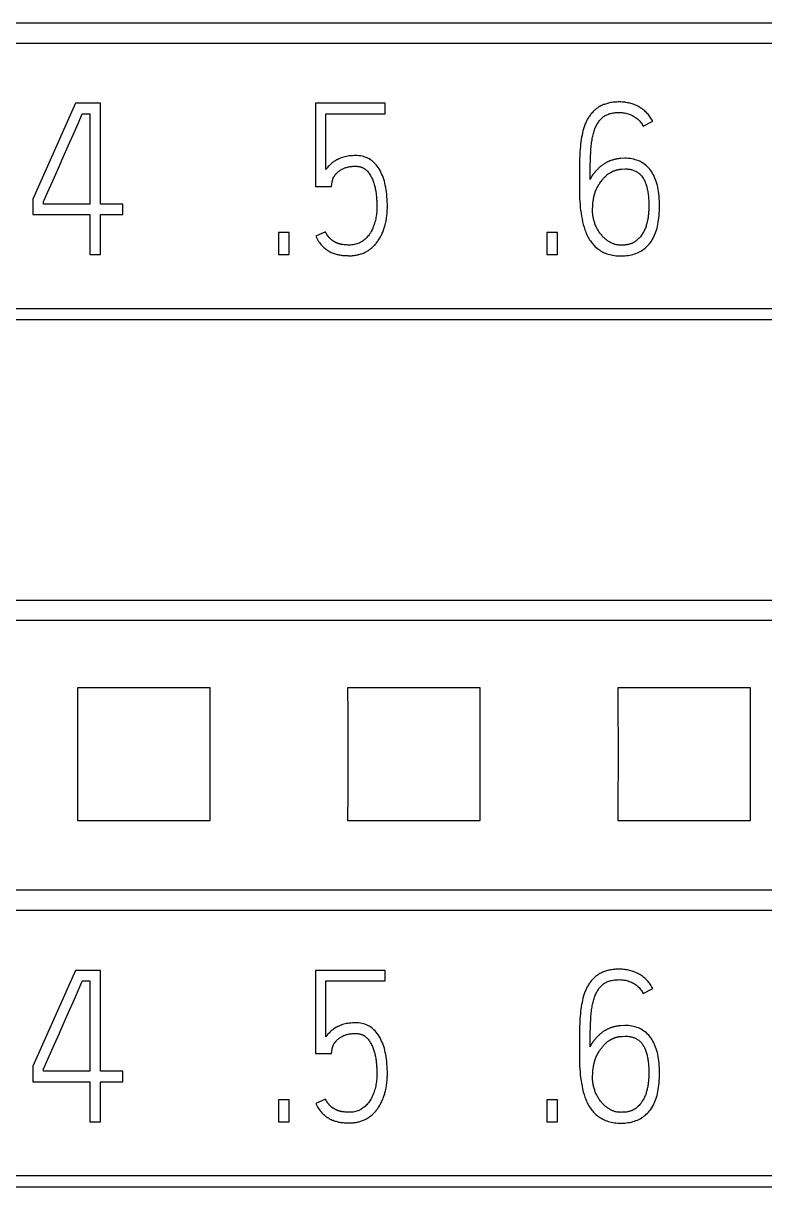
# Model space of a CAD drawing. Header units: inches. Extents: x 9000 to 22395, y 8106 to 17135.
# Drawn here: x 10218.8 to 10234.04, y 8409.24 to 8433.15 of the extents above; entities that cross this region are included whole.
import ezdxf

# ---------------------------------------------------------------- set-up
doc = ezdxf.new("R2010")
doc.units = ezdxf.units.IN
doc.header["$MEASUREMENT"] = 0
doc.layers.add('20000_FRONT_O', color=7, linetype='Continuous')
doc.layers.add('20500_FRONT_O_LABELING', color=7, linetype='Continuous')

# ---------------------------------------------------------------- blocks, each defined once
blk = doc.blocks.new('A$C21A67833')
at = {"layer": '20000_FRONT_O', "linetype": 'Continuous'}
for p, q in [((107.764, 61.783), (61.021, 61.783)), ((107.764, 61.595), (61.021, 61.595)), ((85.74, 59.143), (62.43, 59.143)), ((62.33, 59.043), (85.84, 59.043)), ((110, 56.444), (61.021, 56.444)), ((110, 56.258), (61.021, 56.258)), ((74.814, 55.638), (73.586, 55.638)), ((77.314, 55.638), (76.086, 55.638)), ((79.814, 55.638), (78.586, 55.638)), ((73.586, 54.41), (74.814, 54.41)), ((76.086, 54.41), (77.314, 54.41)), ((78.586, 54.41), (79.814, 54.41)), ((110, 53.765), (61.021, 53.765)), ((110, 53.578), (61.021, 53.578)), ((85.82, 51.123), (62.43, 51.123)), ((62.33, 51.023), (85.92, 51.023))]:
    blk.add_line(p, q, dxfattribs=at)
for points in [[(73.586, 55.638), (73.587, 55.396), (73.588, 55.149), (73.588, 54.899), (73.587, 54.652), (73.586, 54.41)], [(74.814, 54.41), (74.813, 54.652), (74.813, 54.899), (74.813, 55.149), (74.813, 55.396), (74.814, 55.638)], [(76.086, 55.638), (76.087, 55.396), (76.088, 55.149), (76.088, 54.899), (76.087, 54.652), (76.086, 54.41)], [(77.314, 54.41), (77.313, 54.652), (77.313, 54.899), (77.313, 55.149), (77.313, 55.396), (77.314, 55.638)], [(78.586, 55.638), (78.587, 55.396), (78.588, 55.149), (78.588, 54.899), (78.587, 54.652), (78.586, 54.41)], [(79.814, 54.41), (79.813, 54.652), (79.813, 54.899), (79.813, 55.149), (79.813, 55.396), (79.814, 55.638)]]:
    blk.add_lwpolyline(points, dxfattribs=at)
at = {"layer": '20500_FRONT_O_LABELING', "linetype": 'Continuous'}
for p, q in [((73.568, 61.043), (73.175, 60.157)), ((73.799, 61.043), (73.568, 61.043)), ((73.799, 60.111), (73.799, 61.043)), ((76.435, 61.043), (75.788, 61.043)), ((75.788, 61.043), (75.788, 60.274)), ((76.435, 60.946), (76.435, 61.043)), ((73.596, 60.863), (73.631, 60.944)), ((73.631, 60.944), (73.632, 60.946)), ((73.632, 60.946), (73.7, 60.946)), ((73.7, 60.946), (73.7, 60.111)), ((75.885, 60.946), (76.435, 60.946)), ((75.885, 60.429), (75.885, 60.946)), ((78.821, 60.83), (78.91, 60.876)), ((73.514, 60.677), (73.546, 60.75)), ((73.443, 60.517), (73.514, 60.677)), ((73.419, 60.463), (73.443, 60.517)), ((78.65, 60.534), (78.615, 60.532)), ((73.373, 60.361), (73.419, 60.463)), ((78.33, 60.338), (78.33, 60.376)), ((78.622, 60.433), (78.654, 60.435)), ((73.312, 60.223), (73.373, 60.361)), ((75.788, 60.274), (75.936, 60.274)), ((75.936, 60.274), (75.943, 60.316)), ((75.945, 60.326), (75.946, 60.328)), ((75.946, 60.33), (75.947, 60.332)), ((75.946, 60.329), (75.946, 60.33)), ((75.946, 60.328), (75.946, 60.329)), ((75.947, 60.333), (75.948, 60.334)), ((75.947, 60.332), (75.947, 60.333)), ((75.948, 60.336), (75.949, 60.338)), ((75.948, 60.334), (75.948, 60.336)), ((75.949, 60.34), (75.95, 60.343)), ((75.949, 60.338), (75.949, 60.34)), ((75.95, 60.343), (75.951, 60.345)), ((73.175, 60.157), (73.175, 60.014)), ((73.277, 60.146), (73.312, 60.223)), ((73.272, 60.111), (73.272, 60.136)), ((73.7, 60.111), (73.272, 60.111)), ((74.005, 60.111), (73.799, 60.111)), ((74.005, 60.014), (74.005, 60.111)), ((73.175, 60.014), (73.7, 60.014)), ((73.7, 60.014), (73.7, 59.643)), ((73.799, 60.014), (74.005, 60.014)), ((73.799, 59.643), (73.799, 60.014)), ((75.545, 59.847), (75.446, 59.847)), ((75.446, 59.847), (75.446, 59.643)), ((75.545, 59.643), (75.545, 59.847)), ((75.881, 59.854), (75.792, 59.814)), ((78.027, 59.847), (77.928, 59.847)), ((77.928, 59.847), (77.928, 59.643)), ((78.027, 59.643), (78.027, 59.847)), ((73.7, 59.643), (73.799, 59.643)), ((75.446, 59.643), (75.545, 59.643)), ((77.928, 59.643), (78.027, 59.643)), ((73.568, 53.023), (73.175, 52.137)), ((73.799, 53.023), (73.568, 53.023)), ((73.799, 52.091), (73.799, 53.023)), ((76.435, 53.023), (75.788, 53.023)), ((75.788, 53.023), (75.788, 52.254)), ((76.435, 52.926), (76.435, 53.023)), ((73.596, 52.843), (73.631, 52.924)), ((73.631, 52.924), (73.632, 52.926)), ((73.632, 52.926), (73.7, 52.926)), ((73.7, 52.926), (73.7, 52.091)), ((75.885, 52.926), (76.435, 52.926)), ((75.885, 52.409), (75.885, 52.926)), ((78.821, 52.81), (78.91, 52.856)), ((73.514, 52.657), (73.546, 52.73)), ((73.443, 52.497), (73.514, 52.657)), ((78.65, 52.514), (78.615, 52.512)), ((73.373, 52.341), (73.419, 52.443)), ((73.419, 52.443), (73.443, 52.497)), ((78.622, 52.413), (78.654, 52.415)), ((73.312, 52.203), (73.373, 52.341)), ((75.936, 52.254), (75.943, 52.296)), ((75.945, 52.306), (75.946, 52.308)), ((75.946, 52.31), (75.947, 52.312)), ((75.946, 52.309), (75.946, 52.31)), ((75.946, 52.308), (75.946, 52.309)), ((75.947, 52.313), (75.948, 52.314)), ((75.947, 52.312), (75.947, 52.313)), ((75.948, 52.316), (75.949, 52.318)), ((75.948, 52.314), (75.948, 52.316)), ((75.949, 52.32), (75.95, 52.323)), ((75.949, 52.318), (75.949, 52.32)), ((75.95, 52.323), (75.951, 52.325)), ((78.33, 52.318), (78.33, 52.356)), ((73.277, 52.126), (73.312, 52.203)), ((75.788, 52.254), (75.936, 52.254)), ((73.175, 52.137), (73.175, 51.994)), ((73.272, 52.091), (73.272, 52.116)), ((73.7, 52.091), (73.272, 52.091)), ((74.005, 52.091), (73.799, 52.091)), ((74.005, 51.994), (74.005, 52.091)), ((73.175, 51.994), (73.7, 51.994)), ((73.7, 51.994), (73.7, 51.623)), ((73.799, 51.994), (74.005, 51.994)), ((73.799, 51.623), (73.799, 51.994)), ((75.545, 51.827), (75.446, 51.827)), ((75.446, 51.827), (75.446, 51.623)), ((75.545, 51.623), (75.545, 51.827)), ((75.881, 51.834), (75.792, 51.794)), ((78.027, 51.827), (77.928, 51.827)), ((77.928, 51.827), (77.928, 51.623)), ((78.027, 51.623), (78.027, 51.827)), ((73.7, 51.623), (73.799, 51.623)), ((75.446, 51.623), (75.545, 51.623)), ((77.928, 51.623), (78.027, 51.623))]:
    blk.add_line(p, q, dxfattribs=at)
for points in [[(78.91, 60.876), (78.905, 60.886), (78.899, 60.896), (78.893, 60.906), (78.887, 60.915), (78.88, 60.924), (78.873, 60.933), (78.866, 60.941), (78.859, 60.949), (78.851, 60.957), (78.843, 60.965), (78.835, 60.972), (78.826, 60.979), (78.818, 60.986), (78.809, 60.993), (78.799, 60.999), (78.79, 61.005), (78.78, 61.01), (78.77, 61.016), (78.76, 61.021), (78.75, 61.025), (78.739, 61.03), (78.729, 61.034), (78.718, 61.037), (78.707, 61.041), (78.696, 61.043), (78.684, 61.046), (78.673, 61.048), (78.661, 61.05), (78.65, 61.052), (78.638, 61.053), (78.626, 61.054), (78.614, 61.055), (78.601, 61.055), (78.589, 61.055), (78.577, 61.054), (78.565, 61.054), (78.554, 61.053), (78.542, 61.052), (78.531, 61.05), (78.521, 61.049), (78.51, 61.047), (78.5, 61.045), (78.49, 61.042), (78.48, 61.039), (78.471, 61.036), (78.462, 61.033), (78.453, 61.03), (78.444, 61.026), (78.436, 61.022), (78.428, 61.018), (78.42, 61.014), (78.412, 61.009), (78.404, 61.004), (78.397, 60.999), (78.39, 60.994), (78.383, 60.989), (78.376, 60.983), (78.369, 60.978), (78.363, 60.972), (78.357, 60.966), (78.351, 60.959), (78.345, 60.953), (78.339, 60.946), (78.334, 60.939), (78.329, 60.932), (78.324, 60.925), (78.319, 60.917), (78.314, 60.91), (78.309, 60.902), (78.305, 60.894), (78.3, 60.886), (78.296, 60.878), (78.292, 60.87), (78.289, 60.861), (78.285, 60.853), (78.282, 60.844), (78.278, 60.835), (78.275, 60.826), (78.27, 60.807), (78.264, 60.788), (78.26, 60.768), (78.255, 60.748), (78.251, 60.728), (78.248, 60.707), (78.245, 60.686), (78.242, 60.665), (78.24, 60.643), (78.238, 60.621), (78.236, 60.598), (78.235, 60.576), (78.234, 60.553), (78.233, 60.529), (78.232, 60.506), (78.232, 60.482), (78.231, 60.459), (78.231, 60.435), (78.231, 60.411), (78.231, 60.388), (78.231, 60.364), (78.231, 60.341), (78.231, 60.317), (78.231, 60.292), (78.231, 60.267), (78.231, 60.242), (78.232, 60.215), (78.233, 60.189)], [(78.33, 60.376), (78.33, 60.412), (78.33, 60.43), (78.331, 60.447), (78.331, 60.465), (78.331, 60.482), (78.332, 60.498), (78.332, 60.515), (78.333, 60.531), (78.334, 60.547), (78.334, 60.563), (78.335, 60.578), (78.336, 60.593), (78.337, 60.608), (78.338, 60.622), (78.339, 60.637), (78.34, 60.651), (78.342, 60.664), (78.344, 60.678), (78.346, 60.691), (78.348, 60.703), (78.35, 60.716), (78.352, 60.728), (78.355, 60.74), (78.358, 60.751), (78.361, 60.763), (78.364, 60.774), (78.367, 60.784), (78.37, 60.795), (78.374, 60.805), (78.378, 60.815), (78.382, 60.824), (78.386, 60.833), (78.391, 60.842), (78.396, 60.851), (78.401, 60.859), (78.406, 60.867), (78.411, 60.875), (78.417, 60.882), (78.423, 60.889), (78.429, 60.896), (78.435, 60.902), (78.442, 60.908), (78.448, 60.914), (78.455, 60.919), (78.462, 60.924), (78.47, 60.929), (78.478, 60.933), (78.486, 60.937), (78.495, 60.94), (78.504, 60.944), (78.513, 60.947), (78.523, 60.949), (78.533, 60.951), (78.544, 60.953), (78.554, 60.955), (78.565, 60.956), (78.577, 60.957), (78.589, 60.957), (78.601, 60.958), (78.613, 60.957), (78.625, 60.956), (78.637, 60.955), (78.648, 60.954), (78.659, 60.952), (78.67, 60.949), (78.681, 60.946), (78.692, 60.942), (78.702, 60.938), (78.713, 60.934), (78.723, 60.929), (78.732, 60.924), (78.742, 60.918), (78.751, 60.912), (78.76, 60.906), (78.768, 60.899), (78.776, 60.892), (78.783, 60.884), (78.791, 60.876), (78.797, 60.867), (78.804, 60.858), (78.81, 60.849), (78.815, 60.84), (78.821, 60.83)], [(73.546, 60.75), (73.57, 60.805), (73.596, 60.863)], [(75.792, 59.814), (75.798, 59.801), (75.805, 59.788), (75.811, 59.776), (75.818, 59.765), (75.825, 59.755), (75.833, 59.745), (75.841, 59.735), (75.848, 59.726), (75.857, 59.718), (75.865, 59.71), (75.874, 59.703), (75.882, 59.697), (75.891, 59.69), (75.9, 59.684), (75.908, 59.679), (75.917, 59.673), (75.926, 59.669), (75.935, 59.664), (75.944, 59.66), (75.953, 59.657), (75.962, 59.653), (75.971, 59.65), (75.98, 59.648), (75.988, 59.645), (75.997, 59.643), (76.005, 59.641), (76.014, 59.64), (76.022, 59.638), (76.03, 59.637), (76.038, 59.636), (76.046, 59.636), (76.054, 59.635), (76.061, 59.635), (76.068, 59.634), (76.075, 59.634), (76.081, 59.634), (76.087, 59.634), (76.093, 59.633), (76.098, 59.633), (76.103, 59.633), (76.112, 59.633), (76.122, 59.633), (76.131, 59.634), (76.139, 59.635), (76.148, 59.636), (76.157, 59.637), (76.166, 59.638), (76.174, 59.64), (76.183, 59.642), (76.191, 59.644), (76.2, 59.646), (76.208, 59.649), (76.216, 59.651), (76.224, 59.654), (76.232, 59.658), (76.24, 59.661), (76.248, 59.665), (76.255, 59.669), (76.263, 59.673), (76.27, 59.677), (76.278, 59.682), (76.285, 59.687), (76.292, 59.692), (76.299, 59.697), (76.305, 59.702), (76.312, 59.708), (76.318, 59.714), (76.325, 59.72), (76.331, 59.726), (76.337, 59.732), (76.343, 59.739), (76.349, 59.746), (76.354, 59.753), (76.36, 59.76), (76.365, 59.767), (76.37, 59.775), (76.375, 59.783), (76.38, 59.791), (76.385, 59.799), (76.39, 59.807), (76.394, 59.816), (76.399, 59.824), (76.403, 59.833), (76.407, 59.842), (76.411, 59.851), (76.415, 59.861), (76.419, 59.87), (76.422, 59.88), (76.425, 59.89), (76.429, 59.9), (76.432, 59.91), (76.434, 59.921), (76.437, 59.931), (76.439, 59.942), (76.442, 59.953), (76.444, 59.964), (76.446, 59.975), (76.447, 59.986), (76.449, 59.998), (76.45, 60.009), (76.451, 60.021), (76.452, 60.033), (76.453, 60.045), (76.453, 60.058), (76.454, 60.07), (76.454, 60.083), (76.454, 60.108), (76.453, 60.132), (76.452, 60.156), (76.45, 60.179), (76.448, 60.201), (76.446, 60.223), (76.443, 60.244), (76.439, 60.265), (76.435, 60.285), (76.431, 60.304), (76.426, 60.323), (76.42, 60.34), (76.414, 60.358), (76.408, 60.374), (76.401, 60.39), (76.394, 60.406), (76.386, 60.421), (76.378, 60.435), (76.369, 60.448), (76.36, 60.461), (76.351, 60.473), (76.341, 60.484), (76.33, 60.494), (76.32, 60.504), (76.309, 60.513), (76.297, 60.521), (76.285, 60.528), (76.273, 60.535), (76.261, 60.54), (76.247, 60.545), (76.234, 60.55), (76.22, 60.553), (76.206, 60.556), (76.191, 60.558), (76.176, 60.559), (76.161, 60.559), (76.146, 60.559), (76.131, 60.558), (76.116, 60.557), (76.102, 60.556), (76.088, 60.554), (76.075, 60.551), (76.062, 60.548), (76.05, 60.545), (76.038, 60.542), (76.027, 60.538), (76.016, 60.534), (76.005, 60.529), (75.995, 60.524), (75.986, 60.519), (75.977, 60.514), (75.968, 60.508), (75.959, 60.503), (75.951, 60.497), (75.943, 60.491), (75.935, 60.484), (75.928, 60.478), (75.921, 60.471), (75.914, 60.464), (75.907, 60.457), (75.901, 60.45), (75.896, 60.443), (75.89, 60.436), (75.885, 60.429)], [(78.233, 60.189), (78.233, 60.161), (78.235, 60.134), (78.237, 60.107), (78.239, 60.08), (78.242, 60.053), (78.246, 60.026), (78.25, 60), (78.255, 59.973), (78.26, 59.947), (78.267, 59.922), (78.274, 59.896), (78.278, 59.884), (78.282, 59.872), (78.286, 59.86), (78.291, 59.848), (78.296, 59.836), (78.301, 59.825), (78.307, 59.813), (78.312, 59.803), (78.319, 59.792), (78.325, 59.781), (78.332, 59.771), (78.339, 59.761), (78.346, 59.752), (78.354, 59.742), (78.361, 59.733), (78.37, 59.724), (78.378, 59.716), (78.387, 59.708), (78.397, 59.7), (78.406, 59.693), (78.416, 59.686), (78.427, 59.679), (78.438, 59.673), (78.449, 59.667), (78.46, 59.661), (78.472, 59.656), (78.485, 59.651), (78.498, 59.647), (78.511, 59.643), (78.525, 59.64), (78.539, 59.637), (78.554, 59.635), (78.569, 59.633), (78.585, 59.632), (78.601, 59.631), (78.618, 59.631), (78.634, 59.631), (78.651, 59.632), (78.666, 59.634), (78.682, 59.636), (78.697, 59.638), (78.712, 59.641), (78.726, 59.645), (78.74, 59.649), (78.754, 59.654), (78.767, 59.66), (78.78, 59.665), (78.793, 59.672), (78.805, 59.679), (78.817, 59.687), (78.828, 59.695), (78.839, 59.703), (78.85, 59.713), (78.86, 59.723), (78.87, 59.733), (78.879, 59.744), (78.888, 59.755), (78.897, 59.768), (78.905, 59.78), (78.913, 59.794), (78.92, 59.808), (78.927, 59.823), (78.933, 59.838), (78.939, 59.854), (78.944, 59.87), (78.949, 59.888), (78.953, 59.906), (78.957, 59.924), (78.961, 59.943), (78.964, 59.963), (78.966, 59.983), (78.969, 60.004), (78.97, 60.026), (78.971, 60.048), (78.972, 60.071), (78.972, 60.094), (78.972, 60.118), (78.971, 60.141), (78.97, 60.163), (78.968, 60.185), (78.966, 60.206), (78.963, 60.226), (78.96, 60.246), (78.956, 60.265), (78.952, 60.283), (78.947, 60.301), (78.942, 60.318), (78.936, 60.334), (78.93, 60.35), (78.923, 60.366), (78.916, 60.38), (78.908, 60.394), (78.9, 60.408), (78.891, 60.42), (78.882, 60.432), (78.872, 60.444), (78.862, 60.455), (78.851, 60.465), (78.84, 60.474), (78.828, 60.483), (78.816, 60.491), (78.803, 60.499), (78.79, 60.506), (78.777, 60.512), (78.762, 60.517), (78.748, 60.521), (78.733, 60.525), (78.717, 60.529), (78.701, 60.531), (78.685, 60.533), (78.668, 60.534), (78.65, 60.534)], [(78.615, 60.532), (78.609, 60.532), (78.603, 60.531), (78.598, 60.531), (78.592, 60.53), (78.586, 60.529), (78.58, 60.528), (78.575, 60.527), (78.569, 60.526), (78.564, 60.525), (78.558, 60.524), (78.553, 60.523), (78.547, 60.521), (78.542, 60.52), (78.536, 60.518), (78.531, 60.516), (78.526, 60.515), (78.521, 60.513), (78.516, 60.511), (78.51, 60.509), (78.505, 60.507), (78.5, 60.504), (78.495, 60.502), (78.49, 60.5), (78.485, 60.497), (78.481, 60.495), (78.476, 60.492), (78.471, 60.489), (78.466, 60.487), (78.461, 60.484), (78.457, 60.481), (78.452, 60.478), (78.448, 60.474), (78.443, 60.471), (78.439, 60.468), (78.434, 60.464), (78.43, 60.461), (78.425, 60.457), (78.421, 60.454), (78.417, 60.45), (78.413, 60.446), (78.408, 60.442), (78.404, 60.438), (78.4, 60.434), (78.396, 60.43), (78.392, 60.425), (78.388, 60.421), (78.384, 60.417), (78.38, 60.412)], [(75.951, 60.345), (75.951, 60.346), (75.952, 60.346), (75.952, 60.347), (75.952, 60.348), (75.953, 60.349), (75.953, 60.35), (75.954, 60.351), (75.954, 60.352), (75.955, 60.353), (75.955, 60.354), (75.955, 60.355), (75.956, 60.356), (75.956, 60.357), (75.957, 60.358), (75.957, 60.359), (75.958, 60.36), (75.959, 60.361), (75.959, 60.362), (75.96, 60.363), (75.96, 60.364), (75.961, 60.365), (75.962, 60.366), (75.962, 60.367), (75.963, 60.368), (75.963, 60.369), (75.964, 60.37), (75.965, 60.371), (75.966, 60.372), (75.966, 60.373), (75.967, 60.374), (75.968, 60.375), (75.968, 60.376), (75.969, 60.377), (75.97, 60.378), (75.971, 60.379), (75.972, 60.38), (75.972, 60.381), (75.973, 60.383), (75.974, 60.384), (75.975, 60.385), (75.976, 60.386), (75.977, 60.387), (75.978, 60.388), (75.978, 60.389), (75.979, 60.39), (75.98, 60.391), (75.981, 60.392), (75.982, 60.393)], [(75.982, 60.393), (75.986, 60.397), (75.99, 60.401), (75.994, 60.405), (75.998, 60.409), (76.003, 60.412), (76.008, 60.416), (76.013, 60.42), (76.018, 60.423), (76.023, 60.427), (76.029, 60.43), (76.035, 60.433), (76.041, 60.436), (76.048, 60.44), (76.054, 60.443), (76.061, 60.445), (76.069, 60.448), (76.076, 60.45), (76.084, 60.452), (76.092, 60.454), (76.101, 60.456), (76.11, 60.457), (76.119, 60.458), (76.128, 60.459), (76.138, 60.46), (76.148, 60.46), (76.159, 60.46), (76.17, 60.46), (76.175, 60.46), (76.18, 60.459), (76.185, 60.459), (76.19, 60.458), (76.194, 60.457), (76.199, 60.456), (76.204, 60.455), (76.208, 60.454), (76.213, 60.452), (76.217, 60.451), (76.221, 60.449), (76.226, 60.447), (76.23, 60.445), (76.234, 60.443), (76.238, 60.441), (76.241, 60.438), (76.245, 60.436), (76.249, 60.433), (76.252, 60.43), (76.256, 60.427), (76.259, 60.424), (76.263, 60.421), (76.269, 60.414), (76.275, 60.407), (76.281, 60.399), (76.286, 60.392), (76.292, 60.384), (76.297, 60.376), (76.302, 60.367), (76.306, 60.359), (76.311, 60.35), (76.315, 60.341), (76.318, 60.332), (76.322, 60.322), (76.326, 60.312), (76.329, 60.303), (76.332, 60.293), (76.335, 60.283), (76.337, 60.273), (76.34, 60.263), (76.342, 60.253), (76.344, 60.243), (76.346, 60.233), (76.347, 60.223), (76.349, 60.213), (76.35, 60.202), (76.351, 60.192), (76.352, 60.182), (76.353, 60.172), (76.354, 60.163), (76.354, 60.153), (76.355, 60.144), (76.355, 60.135), (76.356, 60.127), (76.356, 60.119), (76.356, 60.111), (76.357, 60.103), (76.357, 60.095), (76.357, 60.088), (76.357, 60.081), (76.357, 60.068), (76.356, 60.054), (76.355, 60.04), (76.354, 60.027), (76.352, 60.013), (76.35, 60), (76.348, 59.987), (76.346, 59.974), (76.343, 59.961), (76.34, 59.948), (76.336, 59.936), (76.332, 59.923), (76.328, 59.911), (76.324, 59.9), (76.319, 59.889), (76.314, 59.878), (76.309, 59.867), (76.303, 59.856), (76.298, 59.846), (76.291, 59.837), (76.285, 59.827), (76.278, 59.818), (76.271, 59.81), (76.264, 59.801), (76.256, 59.793), (76.248, 59.786), (76.239, 59.779), (76.23, 59.772), (76.221, 59.766), (76.212, 59.76), (76.207, 59.757), (76.202, 59.754), (76.197, 59.752), (76.192, 59.749), (76.181, 59.745), (76.171, 59.742), (76.16, 59.739), (76.149, 59.736), (76.137, 59.734), (76.126, 59.733), (76.114, 59.732), (76.102, 59.732), (76.089, 59.732), (76.077, 59.733), (76.065, 59.734), (76.053, 59.735), (76.041, 59.736)], [(78.38, 60.412), (78.378, 60.409), (78.375, 60.406), (78.373, 60.404), (78.37, 60.401), (78.368, 60.398), (78.365, 60.395), (78.363, 60.392), (78.361, 60.389), (78.358, 60.386), (78.356, 60.383), (78.354, 60.38), (78.352, 60.377), (78.35, 60.374), (78.348, 60.371), (78.346, 60.368), (78.344, 60.364), (78.342, 60.361), (78.34, 60.358), (78.338, 60.355), (78.336, 60.351), (78.335, 60.348), (78.333, 60.345), (78.331, 60.341), (78.33, 60.338)], [(78.412, 60.293), (78.416, 60.299), (78.421, 60.305), (78.425, 60.312), (78.43, 60.318), (78.435, 60.324), (78.44, 60.331), (78.445, 60.337), (78.45, 60.343), (78.455, 60.35), (78.458, 60.353), (78.461, 60.356), (78.463, 60.359), (78.466, 60.361), (78.469, 60.364), (78.472, 60.367), (78.475, 60.37), (78.478, 60.373), (78.48, 60.375), (78.483, 60.378), (78.486, 60.38), (78.489, 60.383), (78.492, 60.385), (78.495, 60.387), (78.498, 60.39), (78.502, 60.392), (78.505, 60.394), (78.508, 60.396), (78.511, 60.398), (78.514, 60.4), (78.517, 60.402), (78.521, 60.404), (78.524, 60.406), (78.527, 60.407), (78.53, 60.409), (78.534, 60.411), (78.537, 60.412), (78.541, 60.414), (78.544, 60.415), (78.547, 60.417), (78.551, 60.418), (78.554, 60.419), (78.558, 60.421), (78.562, 60.422), (78.565, 60.423), (78.569, 60.424), (78.572, 60.425), (78.576, 60.426), (78.58, 60.427), (78.583, 60.428), (78.587, 60.429), (78.591, 60.429), (78.595, 60.43), (78.599, 60.431), (78.602, 60.431), (78.606, 60.432), (78.61, 60.432), (78.614, 60.433), (78.618, 60.433), (78.622, 60.433)], [(78.654, 60.435), (78.663, 60.435), (78.672, 60.435), (78.68, 60.434), (78.689, 60.433), (78.697, 60.432), (78.705, 60.43), (78.713, 60.429), (78.721, 60.427), (78.728, 60.424), (78.735, 60.422), (78.742, 60.419), (78.749, 60.416), (78.756, 60.413), (78.762, 60.409), (78.769, 60.405), (78.775, 60.401), (78.78, 60.397), (78.786, 60.392), (78.791, 60.387), (78.797, 60.382), (78.802, 60.376), (78.807, 60.371), (78.811, 60.364), (78.816, 60.358), (78.82, 60.351), (78.824, 60.344), (78.829, 60.337), (78.832, 60.33), (78.836, 60.322), (78.84, 60.314), (78.843, 60.305), (78.846, 60.297), (78.849, 60.288), (78.852, 60.279), (78.854, 60.269), (78.857, 60.259), (78.859, 60.249), (78.861, 60.239), (78.863, 60.228), (78.865, 60.217), (78.867, 60.206), (78.868, 60.195), (78.869, 60.183), (78.87, 60.171), (78.871, 60.158), (78.872, 60.146), (78.873, 60.133), (78.873, 60.12), (78.873, 60.106), (78.873, 60.092), (78.873, 60.085), (78.873, 60.078), (78.873, 60.071), (78.873, 60.063), (78.872, 60.055), (78.872, 60.047), (78.871, 60.039), (78.87, 60.031), (78.87, 60.022), (78.869, 60.014), (78.868, 60.005), (78.867, 59.996), (78.866, 59.987), (78.864, 59.978), (78.863, 59.968), (78.861, 59.959), (78.859, 59.95), (78.857, 59.941), (78.855, 59.933), (78.853, 59.924), (78.85, 59.915), (78.847, 59.906), (78.844, 59.897), (78.841, 59.889), (78.837, 59.88), (78.834, 59.872), (78.83, 59.863), (78.826, 59.855), (78.821, 59.847), (78.816, 59.839), (78.812, 59.831), (78.806, 59.824), (78.801, 59.816), (78.795, 59.809), (78.789, 59.802), (78.783, 59.795), (78.776, 59.789), (78.769, 59.782), (78.762, 59.776), (78.755, 59.77)], [(75.943, 60.316), (75.943, 60.317), (75.943, 60.317), (75.943, 60.317), (75.943, 60.318), (75.943, 60.318), (75.943, 60.318), (75.943, 60.318), (75.944, 60.319), (75.944, 60.319), (75.944, 60.32), (75.944, 60.32), (75.944, 60.32), (75.944, 60.321), (75.944, 60.321), (75.944, 60.322), (75.944, 60.322), (75.944, 60.323), (75.944, 60.323), (75.945, 60.324), (75.945, 60.324), (75.945, 60.325), (75.945, 60.325), (75.945, 60.326), (75.945, 60.326)], [(78.381, 60.232), (78.382, 60.235), (78.384, 60.238), (78.385, 60.241), (78.386, 60.244), (78.387, 60.246), (78.388, 60.249), (78.39, 60.252), (78.391, 60.255), (78.392, 60.257), (78.393, 60.26), (78.395, 60.263), (78.396, 60.265), (78.398, 60.268), (78.399, 60.27), (78.4, 60.273), (78.402, 60.276), (78.403, 60.278), (78.405, 60.28), (78.406, 60.283), (78.408, 60.285), (78.409, 60.288), (78.411, 60.29), (78.412, 60.293)], [(78.508, 59.76), (78.501, 59.765), (78.494, 59.77), (78.487, 59.775), (78.48, 59.78), (78.473, 59.786), (78.467, 59.791), (78.46, 59.797), (78.454, 59.803), (78.448, 59.809), (78.442, 59.815), (78.437, 59.822), (78.431, 59.829), (78.426, 59.835), (78.42, 59.842), (78.415, 59.85), (78.41, 59.857), (78.406, 59.864), (78.401, 59.872), (78.397, 59.879), (78.393, 59.887), (78.389, 59.895), (78.385, 59.903), (78.381, 59.911), (78.378, 59.919), (78.375, 59.927), (78.372, 59.936), (78.369, 59.945), (78.367, 59.953), (78.364, 59.961), (78.362, 59.97), (78.36, 59.978), (78.359, 59.987), (78.357, 59.995), (78.356, 60.003), (78.355, 60.011), (78.354, 60.02), (78.353, 60.028), (78.353, 60.036), (78.353, 60.044), (78.353, 60.052), (78.353, 60.06), (78.353, 60.067), (78.353, 60.075), (78.354, 60.082), (78.354, 60.09), (78.354, 60.097), (78.355, 60.104), (78.355, 60.111), (78.356, 60.118), (78.356, 60.124), (78.357, 60.131), (78.358, 60.137), (78.359, 60.144), (78.36, 60.15)], [(78.36, 60.15), (78.36, 60.153), (78.361, 60.157), (78.361, 60.161), (78.362, 60.164), (78.363, 60.168), (78.364, 60.171), (78.364, 60.175), (78.365, 60.178), (78.366, 60.182), (78.367, 60.185), (78.367, 60.189), (78.368, 60.192), (78.369, 60.195), (78.37, 60.199), (78.371, 60.202), (78.372, 60.205), (78.373, 60.208), (78.374, 60.211), (78.375, 60.214), (78.376, 60.217), (78.377, 60.22), (78.378, 60.223), (78.379, 60.226), (78.381, 60.232)], [(73.272, 60.136), (73.273, 60.137), (73.273, 60.138), (73.274, 60.14), (73.277, 60.146)], [(75.928, 59.788), (75.925, 59.791), (75.924, 59.792), (75.923, 59.793), (75.922, 59.794), (75.921, 59.795), (75.919, 59.797), (75.918, 59.798), (75.917, 59.799), (75.916, 59.8), (75.915, 59.801), (75.914, 59.802), (75.913, 59.803), (75.912, 59.804), (75.911, 59.805), (75.911, 59.807), (75.91, 59.808), (75.909, 59.809), (75.908, 59.81), (75.907, 59.812), (75.906, 59.813), (75.905, 59.814), (75.904, 59.815), (75.903, 59.817), (75.902, 59.818), (75.901, 59.819), (75.9, 59.821), (75.899, 59.822), (75.898, 59.823), (75.897, 59.825), (75.896, 59.826), (75.896, 59.828), (75.895, 59.829), (75.894, 59.831), (75.893, 59.832), (75.892, 59.834), (75.891, 59.835), (75.89, 59.837), (75.889, 59.838), (75.889, 59.84), (75.888, 59.841), (75.887, 59.843), (75.886, 59.845), (75.885, 59.846), (75.884, 59.848), (75.883, 59.849), (75.883, 59.851), (75.882, 59.853), (75.881, 59.854)], [(76.041, 59.736), (76.038, 59.737), (76.035, 59.737), (76.033, 59.737), (76.03, 59.738), (76.027, 59.738), (76.024, 59.739), (76.021, 59.74), (76.018, 59.74), (76.016, 59.741), (76.013, 59.742), (76.01, 59.742), (76.007, 59.743), (76.005, 59.744), (76.002, 59.745), (75.999, 59.746), (75.996, 59.747), (75.994, 59.748), (75.991, 59.749), (75.988, 59.75), (75.986, 59.751), (75.983, 59.752), (75.98, 59.753), (75.978, 59.755), (75.975, 59.756), (75.972, 59.757), (75.97, 59.759), (75.967, 59.76), (75.965, 59.762), (75.962, 59.763), (75.96, 59.765), (75.957, 59.766), (75.955, 59.768), (75.952, 59.769), (75.95, 59.771), (75.947, 59.773), (75.945, 59.775), (75.942, 59.776), (75.94, 59.778), (75.937, 59.78), (75.935, 59.782), (75.933, 59.784), (75.93, 59.786), (75.928, 59.788)], [(78.755, 59.77), (78.751, 59.767), (78.747, 59.764), (78.743, 59.761), (78.739, 59.759), (78.734, 59.756), (78.73, 59.754), (78.725, 59.752), (78.721, 59.749), (78.716, 59.747), (78.711, 59.745), (78.706, 59.744), (78.701, 59.742), (78.695, 59.74), (78.69, 59.739), (78.685, 59.738), (78.679, 59.736), (78.673, 59.735), (78.668, 59.734), (78.662, 59.733), (78.656, 59.733), (78.65, 59.732), (78.643, 59.731), (78.637, 59.731), (78.631, 59.731), (78.624, 59.731), (78.618, 59.73), (78.611, 59.731), (78.604, 59.731), (78.598, 59.731), (78.591, 59.732), (78.585, 59.733), (78.579, 59.734), (78.572, 59.735), (78.566, 59.736), (78.56, 59.738), (78.554, 59.74), (78.548, 59.742), (78.542, 59.744), (78.536, 59.746), (78.53, 59.748), (78.525, 59.751), (78.519, 59.754), (78.514, 59.757), (78.511, 59.759), (78.508, 59.76)], [(78.91, 52.856), (78.905, 52.866), (78.899, 52.876), (78.893, 52.886), (78.887, 52.895), (78.88, 52.904), (78.873, 52.913), (78.866, 52.921), (78.859, 52.929), (78.851, 52.937), (78.843, 52.945), (78.835, 52.952), (78.826, 52.959), (78.818, 52.966), (78.809, 52.973), (78.799, 52.979), (78.79, 52.985), (78.78, 52.99), (78.77, 52.996), (78.76, 53.001), (78.75, 53.005), (78.739, 53.01), (78.729, 53.014), (78.718, 53.017), (78.707, 53.021), (78.696, 53.023), (78.684, 53.026), (78.673, 53.028), (78.661, 53.03), (78.65, 53.032), (78.638, 53.033), (78.626, 53.034), (78.614, 53.035), (78.601, 53.035), (78.589, 53.035), (78.577, 53.034), (78.565, 53.034), (78.554, 53.033), (78.542, 53.032), (78.531, 53.03), (78.521, 53.029), (78.51, 53.027), (78.5, 53.025), (78.49, 53.022), (78.48, 53.019), (78.471, 53.016), (78.462, 53.013), (78.453, 53.01), (78.444, 53.006), (78.436, 53.002), (78.428, 52.998), (78.42, 52.994), (78.412, 52.989), (78.404, 52.984), (78.397, 52.979), (78.39, 52.974), (78.383, 52.969), (78.376, 52.963), (78.369, 52.958), (78.363, 52.952), (78.357, 52.946), (78.351, 52.939), (78.345, 52.933), (78.339, 52.926), (78.334, 52.919), (78.329, 52.912), (78.324, 52.905), (78.319, 52.897), (78.314, 52.89), (78.309, 52.882), (78.305, 52.874), (78.3, 52.866), (78.296, 52.858), (78.292, 52.85), (78.289, 52.841), (78.285, 52.833), (78.282, 52.824), (78.278, 52.815), (78.275, 52.806), (78.27, 52.787), (78.264, 52.768), (78.26, 52.748), (78.255, 52.728), (78.251, 52.708), (78.248, 52.687), (78.245, 52.666), (78.242, 52.645), (78.24, 52.623), (78.238, 52.601), (78.236, 52.578), (78.235, 52.556), (78.234, 52.533), (78.233, 52.509), (78.232, 52.486), (78.232, 52.462), (78.231, 52.439), (78.231, 52.415), (78.231, 52.391), (78.231, 52.368), (78.231, 52.344), (78.231, 52.321), (78.231, 52.297), (78.231, 52.272), (78.231, 52.247), (78.231, 52.222), (78.232, 52.195), (78.233, 52.169)], [(73.546, 52.73), (73.57, 52.785), (73.596, 52.843)], [(78.33, 52.356), (78.33, 52.392), (78.33, 52.41), (78.331, 52.427), (78.331, 52.445), (78.331, 52.462), (78.332, 52.478), (78.332, 52.495), (78.333, 52.511), (78.334, 52.527), (78.334, 52.543), (78.335, 52.558), (78.336, 52.573), (78.337, 52.588), (78.338, 52.602), (78.339, 52.617), (78.34, 52.631), (78.342, 52.644), (78.344, 52.658), (78.346, 52.671), (78.348, 52.683), (78.35, 52.696), (78.352, 52.708), (78.355, 52.72), (78.358, 52.731), (78.361, 52.743), (78.364, 52.754), (78.367, 52.764), (78.37, 52.775), (78.374, 52.785), (78.378, 52.795), (78.382, 52.804), (78.386, 52.813), (78.391, 52.822), (78.396, 52.831), (78.401, 52.839), (78.406, 52.847), (78.411, 52.855), (78.417, 52.862), (78.423, 52.869), (78.429, 52.876), (78.435, 52.882), (78.442, 52.888), (78.448, 52.894), (78.455, 52.899), (78.462, 52.904), (78.47, 52.909), (78.478, 52.913), (78.486, 52.917), (78.495, 52.92), (78.504, 52.924), (78.513, 52.927), (78.523, 52.929), (78.533, 52.931), (78.544, 52.933), (78.554, 52.935), (78.565, 52.936), (78.577, 52.937), (78.589, 52.937), (78.601, 52.938), (78.613, 52.937), (78.625, 52.936), (78.637, 52.935), (78.648, 52.934), (78.659, 52.932), (78.67, 52.929), (78.681, 52.926), (78.692, 52.922), (78.702, 52.918), (78.713, 52.914), (78.723, 52.909), (78.732, 52.904), (78.742, 52.898), (78.751, 52.892), (78.76, 52.886), (78.768, 52.879), (78.776, 52.872), (78.783, 52.864), (78.791, 52.856), (78.797, 52.847), (78.804, 52.838), (78.81, 52.829), (78.815, 52.82), (78.821, 52.81)], [(75.792, 51.794), (75.798, 51.781), (75.805, 51.768), (75.811, 51.756), (75.818, 51.745), (75.825, 51.735), (75.833, 51.725), (75.841, 51.715), (75.848, 51.706), (75.857, 51.698), (75.865, 51.69), (75.874, 51.683), (75.882, 51.677), (75.891, 51.67), (75.9, 51.664), (75.908, 51.659), (75.917, 51.653), (75.926, 51.649), (75.935, 51.644), (75.944, 51.64), (75.953, 51.637), (75.962, 51.633), (75.971, 51.63), (75.98, 51.628), (75.988, 51.625), (75.997, 51.623), (76.005, 51.621), (76.014, 51.62), (76.022, 51.618), (76.03, 51.617), (76.038, 51.616), (76.046, 51.616), (76.054, 51.615), (76.061, 51.615), (76.068, 51.614), (76.075, 51.614), (76.081, 51.614), (76.087, 51.614), (76.093, 51.613), (76.098, 51.613), (76.103, 51.613), (76.112, 51.613), (76.122, 51.613), (76.131, 51.614), (76.139, 51.615), (76.148, 51.616), (76.157, 51.617), (76.166, 51.618), (76.174, 51.62), (76.183, 51.622), (76.191, 51.624), (76.2, 51.626), (76.208, 51.629), (76.216, 51.631), (76.224, 51.634), (76.232, 51.638), (76.24, 51.641), (76.248, 51.645), (76.255, 51.649), (76.263, 51.653), (76.27, 51.657), (76.278, 51.662), (76.285, 51.667), (76.292, 51.672), (76.299, 51.677), (76.305, 51.682), (76.312, 51.688), (76.318, 51.694), (76.325, 51.7), (76.331, 51.706), (76.337, 51.712), (76.343, 51.719), (76.349, 51.726), (76.354, 51.733), (76.36, 51.74), (76.365, 51.747), (76.37, 51.755), (76.375, 51.763), (76.38, 51.771), (76.385, 51.779), (76.39, 51.787), (76.394, 51.796), (76.399, 51.804), (76.403, 51.813), (76.407, 51.822), (76.411, 51.831), (76.415, 51.841), (76.419, 51.85), (76.422, 51.86), (76.425, 51.87), (76.429, 51.88), (76.432, 51.89), (76.434, 51.901), (76.437, 51.911), (76.439, 51.922), (76.442, 51.933), (76.444, 51.944), (76.446, 51.955), (76.447, 51.966), (76.449, 51.978), (76.45, 51.989), (76.451, 52.001), (76.452, 52.013), (76.453, 52.025), (76.453, 52.038), (76.454, 52.05), (76.454, 52.063), (76.454, 52.088), (76.453, 52.112), (76.452, 52.136), (76.45, 52.159), (76.448, 52.181), (76.446, 52.203), (76.443, 52.224), (76.439, 52.245), (76.435, 52.265), (76.431, 52.284), (76.426, 52.303), (76.42, 52.32), (76.414, 52.338), (76.408, 52.354), (76.401, 52.37), (76.394, 52.386), (76.386, 52.401), (76.378, 52.415), (76.369, 52.428), (76.36, 52.441), (76.351, 52.453), (76.341, 52.464), (76.33, 52.474), (76.32, 52.484), (76.309, 52.493), (76.297, 52.501), (76.285, 52.508), (76.273, 52.515), (76.261, 52.52), (76.247, 52.525), (76.234, 52.53), (76.22, 52.533), (76.206, 52.536), (76.191, 52.538), (76.176, 52.539), (76.161, 52.539), (76.146, 52.539), (76.131, 52.538), (76.116, 52.537), (76.102, 52.536), (76.088, 52.534), (76.075, 52.531), (76.062, 52.528), (76.05, 52.525), (76.038, 52.522), (76.027, 52.518), (76.016, 52.514), (76.005, 52.509), (75.995, 52.504), (75.986, 52.499), (75.977, 52.494), (75.968, 52.488), (75.959, 52.483), (75.951, 52.477), (75.943, 52.471), (75.935, 52.464), (75.928, 52.458), (75.921, 52.451), (75.914, 52.444), (75.907, 52.437), (75.901, 52.43), (75.896, 52.423), (75.89, 52.416), (75.885, 52.409)], [(78.233, 52.169), (78.233, 52.141), (78.235, 52.114), (78.237, 52.087), (78.239, 52.06), (78.242, 52.033), (78.246, 52.006), (78.25, 51.98), (78.255, 51.953), (78.26, 51.927), (78.267, 51.902), (78.274, 51.876), (78.278, 51.864), (78.282, 51.852), (78.286, 51.84), (78.291, 51.828), (78.296, 51.816), (78.301, 51.805), (78.307, 51.793), (78.312, 51.783), (78.319, 51.772), (78.325, 51.761), (78.332, 51.751), (78.339, 51.741), (78.346, 51.732), (78.354, 51.722), (78.361, 51.713), (78.37, 51.704), (78.378, 51.696), (78.387, 51.688), (78.397, 51.68), (78.406, 51.673), (78.416, 51.666), (78.427, 51.659), (78.438, 51.653), (78.449, 51.647), (78.46, 51.641), (78.472, 51.636), (78.485, 51.631), (78.498, 51.627), (78.511, 51.623), (78.525, 51.62), (78.539, 51.617), (78.554, 51.615), (78.569, 51.613), (78.585, 51.612), (78.601, 51.611), (78.618, 51.611), (78.634, 51.611), (78.651, 51.612), (78.666, 51.614), (78.682, 51.616), (78.697, 51.618), (78.712, 51.621), (78.726, 51.625), (78.74, 51.629), (78.754, 51.634), (78.767, 51.64), (78.78, 51.645), (78.793, 51.652), (78.805, 51.659), (78.817, 51.667), (78.828, 51.675), (78.839, 51.683), (78.85, 51.693), (78.86, 51.703), (78.87, 51.713), (78.879, 51.724), (78.888, 51.735), (78.897, 51.748), (78.905, 51.76), (78.913, 51.774), (78.92, 51.788), (78.927, 51.803), (78.933, 51.818), (78.939, 51.834), (78.944, 51.85), (78.949, 51.868), (78.953, 51.886), (78.957, 51.904), (78.961, 51.923), (78.964, 51.943), (78.966, 51.963), (78.969, 51.984), (78.97, 52.006), (78.971, 52.028), (78.972, 52.051), (78.972, 52.074), (78.972, 52.098), (78.971, 52.121), (78.97, 52.143), (78.968, 52.165), (78.966, 52.186), (78.963, 52.206), (78.96, 52.226), (78.956, 52.245), (78.952, 52.263), (78.947, 52.281), (78.942, 52.298), (78.936, 52.314), (78.93, 52.33), (78.923, 52.346), (78.916, 52.36), (78.908, 52.374), (78.9, 52.388), (78.891, 52.4), (78.882, 52.412), (78.872, 52.424), (78.862, 52.435), (78.851, 52.445), (78.84, 52.454), (78.828, 52.463), (78.816, 52.471), (78.803, 52.479), (78.79, 52.486), (78.777, 52.492), (78.762, 52.497), (78.748, 52.501), (78.733, 52.505), (78.717, 52.509), (78.701, 52.511), (78.685, 52.513), (78.668, 52.514), (78.65, 52.514)], [(78.615, 52.512), (78.609, 52.512), (78.603, 52.511), (78.598, 52.511), (78.592, 52.51), (78.586, 52.509), (78.58, 52.508), (78.575, 52.507), (78.569, 52.506), (78.564, 52.505), (78.558, 52.504), (78.553, 52.503), (78.547, 52.501), (78.542, 52.5), (78.536, 52.498), (78.531, 52.496), (78.526, 52.495), (78.521, 52.493), (78.516, 52.491), (78.51, 52.489), (78.505, 52.487), (78.5, 52.484), (78.495, 52.482), (78.49, 52.48), (78.485, 52.477), (78.481, 52.475), (78.476, 52.472), (78.471, 52.469), (78.466, 52.467), (78.461, 52.464), (78.457, 52.461), (78.452, 52.458), (78.448, 52.454), (78.443, 52.451), (78.439, 52.448), (78.434, 52.444), (78.43, 52.441), (78.425, 52.437), (78.421, 52.434), (78.417, 52.43), (78.413, 52.426), (78.408, 52.422), (78.404, 52.418), (78.4, 52.414), (78.396, 52.41), (78.392, 52.405), (78.388, 52.401), (78.384, 52.397), (78.38, 52.392)], [(75.982, 52.373), (75.986, 52.377), (75.99, 52.381), (75.994, 52.385), (75.998, 52.389), (76.003, 52.392), (76.008, 52.396), (76.013, 52.4), (76.018, 52.403), (76.023, 52.407), (76.029, 52.41), (76.035, 52.413), (76.041, 52.416), (76.048, 52.42), (76.054, 52.423), (76.061, 52.425), (76.069, 52.428), (76.076, 52.43), (76.084, 52.432), (76.092, 52.434), (76.101, 52.436), (76.11, 52.437), (76.119, 52.438), (76.128, 52.439), (76.138, 52.44), (76.148, 52.44), (76.159, 52.44), (76.17, 52.44), (76.175, 52.44), (76.18, 52.439), (76.185, 52.439), (76.19, 52.438), (76.194, 52.437), (76.199, 52.436), (76.204, 52.435), (76.208, 52.434), (76.213, 52.432), (76.217, 52.431), (76.221, 52.429), (76.226, 52.427), (76.23, 52.425), (76.234, 52.423), (76.238, 52.421), (76.241, 52.418), (76.245, 52.416), (76.249, 52.413), (76.252, 52.41), (76.256, 52.407), (76.259, 52.404), (76.263, 52.401), (76.269, 52.394), (76.275, 52.387), (76.281, 52.379), (76.286, 52.372), (76.292, 52.364), (76.297, 52.356), (76.302, 52.347), (76.306, 52.339), (76.311, 52.33), (76.315, 52.321), (76.318, 52.312), (76.322, 52.302), (76.326, 52.292), (76.329, 52.283), (76.332, 52.273), (76.335, 52.263), (76.337, 52.253), (76.34, 52.243), (76.342, 52.233), (76.344, 52.223), (76.346, 52.213), (76.347, 52.203), (76.349, 52.193), (76.35, 52.182), (76.351, 52.172), (76.352, 52.162), (76.353, 52.152), (76.354, 52.143), (76.354, 52.133), (76.355, 52.124), (76.355, 52.115), (76.356, 52.107), (76.356, 52.099), (76.356, 52.091), (76.357, 52.083), (76.357, 52.075), (76.357, 52.068), (76.357, 52.061), (76.357, 52.048), (76.356, 52.034), (76.355, 52.02), (76.354, 52.007), (76.352, 51.993), (76.35, 51.98), (76.348, 51.967), (76.346, 51.954), (76.343, 51.941), (76.34, 51.928), (76.336, 51.916), (76.332, 51.903), (76.328, 51.891), (76.324, 51.88), (76.319, 51.869), (76.314, 51.858), (76.309, 51.847), (76.303, 51.836), (76.298, 51.826), (76.291, 51.817), (76.285, 51.807), (76.278, 51.798), (76.271, 51.79), (76.264, 51.781), (76.256, 51.773), (76.248, 51.766), (76.239, 51.759), (76.23, 51.752), (76.221, 51.746), (76.212, 51.74), (76.207, 51.737), (76.202, 51.734), (76.197, 51.732), (76.192, 51.729), (76.181, 51.725), (76.171, 51.722), (76.16, 51.719), (76.149, 51.716), (76.137, 51.714), (76.126, 51.713), (76.114, 51.712), (76.102, 51.712), (76.089, 51.712), (76.077, 51.713), (76.065, 51.714), (76.053, 51.715), (76.041, 51.716)], [(78.412, 52.273), (78.416, 52.279), (78.421, 52.285), (78.425, 52.292), (78.43, 52.298), (78.435, 52.304), (78.44, 52.311), (78.445, 52.317), (78.45, 52.323), (78.455, 52.33), (78.458, 52.333), (78.461, 52.336), (78.463, 52.339), (78.466, 52.341), (78.469, 52.344), (78.472, 52.347), (78.475, 52.35), (78.478, 52.353), (78.48, 52.355), (78.483, 52.358), (78.486, 52.36), (78.489, 52.363), (78.492, 52.365), (78.495, 52.367), (78.498, 52.37), (78.502, 52.372), (78.505, 52.374), (78.508, 52.376), (78.511, 52.378), (78.514, 52.38), (78.517, 52.382), (78.521, 52.384), (78.524, 52.386), (78.527, 52.387), (78.53, 52.389), (78.534, 52.391), (78.537, 52.392), (78.541, 52.394), (78.544, 52.395), (78.547, 52.397), (78.551, 52.398), (78.554, 52.399), (78.558, 52.401), (78.562, 52.402), (78.565, 52.403), (78.569, 52.404), (78.572, 52.405), (78.576, 52.406), (78.58, 52.407), (78.583, 52.408), (78.587, 52.409), (78.591, 52.409), (78.595, 52.41), (78.599, 52.411), (78.602, 52.411), (78.606, 52.412), (78.61, 52.412), (78.614, 52.413), (78.618, 52.413), (78.622, 52.413)], [(78.654, 52.415), (78.663, 52.415), (78.672, 52.415), (78.68, 52.414), (78.689, 52.413), (78.697, 52.412), (78.705, 52.41), (78.713, 52.409), (78.721, 52.407), (78.728, 52.404), (78.735, 52.402), (78.742, 52.399), (78.749, 52.396), (78.756, 52.393), (78.762, 52.389), (78.769, 52.385), (78.775, 52.381), (78.78, 52.377), (78.786, 52.372), (78.791, 52.367), (78.797, 52.362), (78.802, 52.356), (78.807, 52.351), (78.811, 52.344), (78.816, 52.338), (78.82, 52.331), (78.824, 52.324), (78.829, 52.317), (78.832, 52.31), (78.836, 52.302), (78.84, 52.294), (78.843, 52.285), (78.846, 52.277), (78.849, 52.268), (78.852, 52.259), (78.854, 52.249), (78.857, 52.239), (78.859, 52.229), (78.861, 52.219), (78.863, 52.208), (78.865, 52.197), (78.867, 52.186), (78.868, 52.175), (78.869, 52.163), (78.87, 52.151), (78.871, 52.138), (78.872, 52.126), (78.873, 52.113), (78.873, 52.1), (78.873, 52.086), (78.873, 52.072), (78.873, 52.065), (78.873, 52.058), (78.873, 52.051), (78.873, 52.043), (78.872, 52.035), (78.872, 52.027), (78.871, 52.019), (78.87, 52.011), (78.87, 52.002), (78.869, 51.994), (78.868, 51.985), (78.867, 51.976), (78.866, 51.967), (78.864, 51.958), (78.863, 51.948), (78.861, 51.939), (78.859, 51.93), (78.857, 51.921), (78.855, 51.913), (78.853, 51.904), (78.85, 51.895), (78.847, 51.886), (78.844, 51.877), (78.841, 51.869), (78.837, 51.86), (78.834, 51.852), (78.83, 51.843), (78.826, 51.835), (78.821, 51.827), (78.816, 51.819), (78.812, 51.811), (78.806, 51.804), (78.801, 51.796), (78.795, 51.789), (78.789, 51.782), (78.783, 51.775), (78.776, 51.769), (78.769, 51.762), (78.762, 51.756), (78.755, 51.75)], [(75.943, 52.296), (75.943, 52.297), (75.943, 52.297), (75.943, 52.297), (75.943, 52.298), (75.943, 52.298), (75.943, 52.298), (75.943, 52.298), (75.944, 52.299), (75.944, 52.299), (75.944, 52.3), (75.944, 52.3), (75.944, 52.3), (75.944, 52.301), (75.944, 52.301), (75.944, 52.302), (75.944, 52.302), (75.944, 52.303), (75.944, 52.303), (75.945, 52.304), (75.945, 52.304), (75.945, 52.305), (75.945, 52.305), (75.945, 52.306), (75.945, 52.306)], [(75.951, 52.325), (75.951, 52.326), (75.952, 52.326), (75.952, 52.327), (75.952, 52.328), (75.953, 52.329), (75.953, 52.33), (75.954, 52.331), (75.954, 52.332), (75.955, 52.333), (75.955, 52.334), (75.955, 52.335), (75.956, 52.336), (75.956, 52.337), (75.957, 52.338), (75.957, 52.339), (75.958, 52.34), (75.959, 52.341), (75.959, 52.342), (75.96, 52.343), (75.96, 52.344), (75.961, 52.345), (75.962, 52.346), (75.962, 52.347), (75.963, 52.348), (75.963, 52.349), (75.964, 52.35), (75.965, 52.351), (75.966, 52.352), (75.966, 52.353), (75.967, 52.354), (75.968, 52.355), (75.968, 52.356), (75.969, 52.357), (75.97, 52.358), (75.971, 52.359), (75.972, 52.36), (75.972, 52.361), (75.973, 52.363), (75.974, 52.364), (75.975, 52.365), (75.976, 52.366), (75.977, 52.367), (75.978, 52.368), (75.978, 52.369), (75.979, 52.37), (75.98, 52.371), (75.981, 52.372), (75.982, 52.373)], [(78.38, 52.392), (78.378, 52.389), (78.375, 52.386), (78.373, 52.384), (78.37, 52.381), (78.368, 52.378), (78.365, 52.375), (78.363, 52.372), (78.361, 52.369), (78.358, 52.366), (78.356, 52.363), (78.354, 52.36), (78.352, 52.357), (78.35, 52.354), (78.348, 52.351), (78.346, 52.348), (78.344, 52.344), (78.342, 52.341), (78.34, 52.338), (78.338, 52.335), (78.336, 52.331), (78.335, 52.328), (78.333, 52.325), (78.331, 52.321), (78.33, 52.318)], [(78.36, 52.13), (78.36, 52.133), (78.361, 52.137), (78.361, 52.141), (78.362, 52.144), (78.363, 52.148), (78.364, 52.151), (78.364, 52.155), (78.365, 52.158), (78.366, 52.162), (78.367, 52.165), (78.367, 52.169), (78.368, 52.172), (78.369, 52.175), (78.37, 52.179), (78.371, 52.182), (78.372, 52.185), (78.373, 52.188), (78.374, 52.191), (78.375, 52.194), (78.376, 52.197), (78.377, 52.2), (78.378, 52.203), (78.379, 52.206), (78.381, 52.212)], [(78.381, 52.212), (78.382, 52.215), (78.384, 52.218), (78.385, 52.221), (78.386, 52.224), (78.387, 52.226), (78.388, 52.229), (78.39, 52.232), (78.391, 52.235), (78.392, 52.237), (78.393, 52.24), (78.395, 52.243), (78.396, 52.245), (78.398, 52.248), (78.399, 52.25), (78.4, 52.253), (78.402, 52.256), (78.403, 52.258), (78.405, 52.26), (78.406, 52.263), (78.408, 52.265), (78.409, 52.268), (78.411, 52.27), (78.412, 52.273)], [(73.272, 52.116), (73.273, 52.117), (73.273, 52.118), (73.274, 52.12), (73.277, 52.126)], [(78.508, 51.74), (78.501, 51.745), (78.494, 51.75), (78.487, 51.755), (78.48, 51.76), (78.473, 51.766), (78.467, 51.771), (78.46, 51.777), (78.454, 51.783), (78.448, 51.789), (78.442, 51.795), (78.437, 51.802), (78.431, 51.809), (78.426, 51.815), (78.42, 51.822), (78.415, 51.83), (78.41, 51.837), (78.406, 51.844), (78.401, 51.852), (78.397, 51.859), (78.393, 51.867), (78.389, 51.875), (78.385, 51.883), (78.381, 51.891), (78.378, 51.899), (78.375, 51.907), (78.372, 51.916), (78.369, 51.925), (78.367, 51.933), (78.364, 51.941), (78.362, 51.95), (78.36, 51.958), (78.359, 51.967), (78.357, 51.975), (78.356, 51.983), (78.355, 51.991), (78.354, 52), (78.353, 52.008), (78.353, 52.016), (78.353, 52.024), (78.353, 52.032), (78.353, 52.04), (78.353, 52.047), (78.353, 52.055), (78.354, 52.062), (78.354, 52.07), (78.354, 52.077), (78.355, 52.084), (78.355, 52.091), (78.356, 52.098), (78.356, 52.104), (78.357, 52.111), (78.358, 52.117), (78.359, 52.124), (78.36, 52.13)], [(75.928, 51.768), (75.925, 51.771), (75.924, 51.772), (75.923, 51.773), (75.922, 51.774), (75.921, 51.775), (75.919, 51.777), (75.918, 51.778), (75.917, 51.779), (75.916, 51.78), (75.915, 51.781), (75.914, 51.782), (75.913, 51.783), (75.912, 51.784), (75.911, 51.785), (75.911, 51.787), (75.91, 51.788), (75.909, 51.789), (75.908, 51.79), (75.907, 51.792), (75.906, 51.793), (75.905, 51.794), (75.904, 51.795), (75.903, 51.797), (75.902, 51.798), (75.901, 51.799), (75.9, 51.801), (75.899, 51.802), (75.898, 51.803), (75.897, 51.805), (75.896, 51.806), (75.896, 51.808), (75.895, 51.809), (75.894, 51.811), (75.893, 51.812), (75.892, 51.814), (75.891, 51.815), (75.89, 51.817), (75.889, 51.818), (75.889, 51.82), (75.888, 51.821), (75.887, 51.823), (75.886, 51.825), (75.885, 51.826), (75.884, 51.828), (75.883, 51.829), (75.883, 51.831), (75.882, 51.833), (75.881, 51.834)], [(76.041, 51.716), (76.038, 51.717), (76.035, 51.717), (76.033, 51.717), (76.03, 51.718), (76.027, 51.718), (76.024, 51.719), (76.021, 51.72), (76.018, 51.72), (76.016, 51.721), (76.013, 51.722), (76.01, 51.722), (76.007, 51.723), (76.005, 51.724), (76.002, 51.725), (75.999, 51.726), (75.996, 51.727), (75.994, 51.728), (75.991, 51.729), (75.988, 51.73), (75.986, 51.731), (75.983, 51.732), (75.98, 51.733), (75.978, 51.735), (75.975, 51.736), (75.972, 51.737), (75.97, 51.739), (75.967, 51.74), (75.965, 51.742), (75.962, 51.743), (75.96, 51.745), (75.957, 51.746), (75.955, 51.748), (75.952, 51.749), (75.95, 51.751), (75.947, 51.753), (75.945, 51.755), (75.942, 51.756), (75.94, 51.758), (75.937, 51.76), (75.935, 51.762), (75.933, 51.764), (75.93, 51.766), (75.928, 51.768)], [(78.755, 51.75), (78.751, 51.747), (78.747, 51.744), (78.743, 51.741), (78.739, 51.739), (78.734, 51.736), (78.73, 51.734), (78.725, 51.732), (78.721, 51.729), (78.716, 51.727), (78.711, 51.725), (78.706, 51.724), (78.701, 51.722), (78.695, 51.72), (78.69, 51.719), (78.685, 51.718), (78.679, 51.716), (78.673, 51.715), (78.668, 51.714), (78.662, 51.713), (78.656, 51.713), (78.65, 51.712), (78.643, 51.711), (78.637, 51.711), (78.631, 51.711), (78.624, 51.711), (78.618, 51.71), (78.611, 51.711), (78.604, 51.711), (78.598, 51.711), (78.591, 51.712), (78.585, 51.713), (78.579, 51.714), (78.572, 51.715), (78.566, 51.716), (78.56, 51.718), (78.554, 51.72), (78.548, 51.722), (78.542, 51.724), (78.536, 51.726), (78.53, 51.728), (78.525, 51.731), (78.519, 51.734), (78.514, 51.737), (78.511, 51.739), (78.508, 51.74)]]:
    blk.add_lwpolyline(points, dxfattribs=at)

msp = doc.modelspace()

# ---------------------------------------------------------------- block references
at = {"xscale": 2.2218, "yscale": 2.2218, "zscale": 2.2218}
msp.add_blockref('A$C21A67833', (10056.419, 8295.882), dxfattribs=at)

doc.saveas('drawing.dxf')
